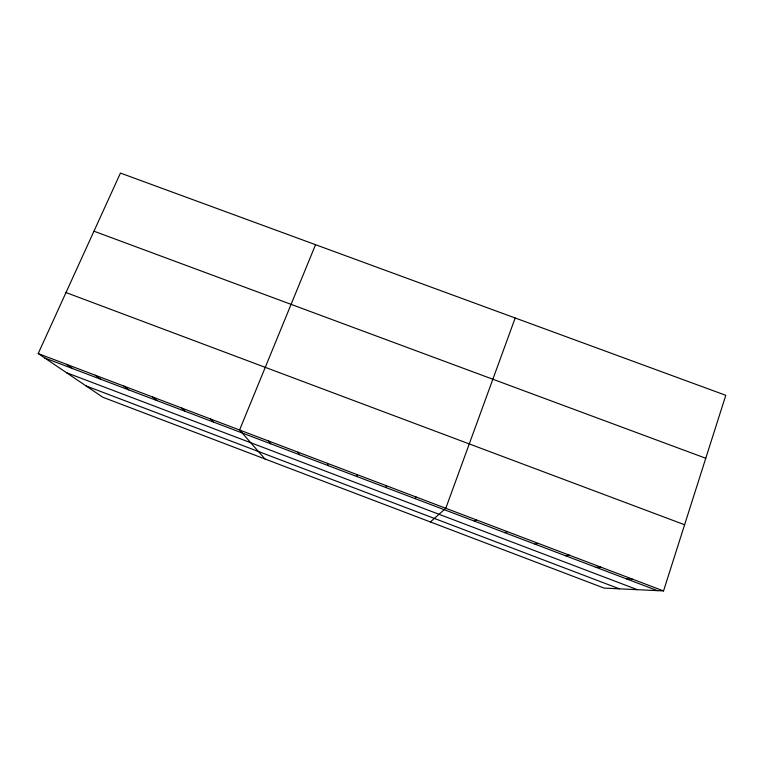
<?xml version="1.0" encoding="UTF-8"?>
<svg xmlns="http://www.w3.org/2000/svg" width="764" height="764" viewBox="0 0 764 764"><rect width="100%" height="100%" fill="white"/><g stroke="black" fill="none" stroke-linecap="round" stroke-linejoin="round"><path stroke-width="1.15" d="M386.001 487.566L386.364 485.723M663.544 590.935L725.8 395.313L120.445 173.065L38.2 353.56L102.748 397.213L604.123 588.108L663.544 590.935L38.2 353.56M515.194 317.986L445.794 508.28L430.361 521.946M315.551 244.7L239.571 429.998L264.993 458.983M415.062 498.596L416.027 496.982M474.368 521.115L476.564 519.959M504.612 532.604L507.449 531.687M534.972 544.13L538.448 543.452M565.436 555.695L569.552 555.256M596.006 567.308L600.771 567.108M626.681 578.95L632.095 578.997M93.953 231.196L705.764 458.257M66 292.545L684.601 524.753M44.751 357.991L657.47 590.648M66.506 372.698L637.386 589.684M86.055 385.925L619.413 588.834M66.678 364.361L72.675 368.592M95.252 375.21L100.686 379.231M123.921 386.097L128.791 389.898M152.685 397.013L156.992 400.603M181.545 407.966L185.289 411.347M210.511 418.958L213.672 422.129M268.727 441.067L270.733 443.798M297.989 452.173L299.402 454.685M327.345 463.318L328.176 465.61M356.807 474.501L357.036 476.564"/></g></svg>
